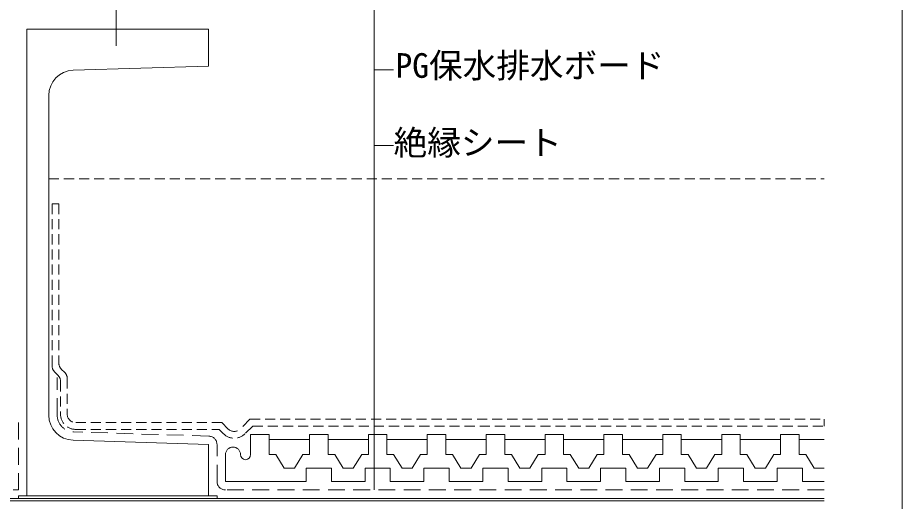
# Model space of a CAD drawing. Units: millimetres, scale not verified. Extents: x -675 to 675, y -471 to 460.
# Drawn here: x 149 to 675, y -183 to 104 of the extents above; entities that cross this region are included whole.
import ezdxf
from ezdxf.enums import TextEntityAlignment as Align

# ---------------------------------------------------------------- set-up
doc = ezdxf.new("R2010")
doc.units = ezdxf.units.MM
doc.header["$LTSCALE"] = 5
doc.linetypes.add('DASHED1', pattern=[1.8, 1.2, -0.6])
doc.linetypes.add('DASHED2', pattern=[3, 2, -1])
for name, color, linetype, lineweight in [('1-3_断熱材', 7, 'Continuous', 9), ('1-4_リベットルーフ', 3, 'Continuous', 9), ('1-5_ＦＬ鋼板・ディスク', 5, 'DASHED1', 9), ('1-7_設備', 7, 'Continuous', 9), ('1-9_下地鋼板', 2, 'Continuous', 9), ('1-A_元図・躯体', 7, 'Continuous', 9), ('E-0', 7, 'Continuous', 9), ('F-F', 7, 'Continuous', 9)]:
    doc.layers.add(name, color=color, linetype=linetype, lineweight=lineweight)
doc.styles.add('ＭＳ ゴシック', font='')
doc.styles.get('ＭＳ ゴシック').set_extended_font_data('MS Gothic')

msp = doc.modelspace()

# ---------------------------------------------------------------- linework, layer by layer
at = {"layer": '1-3_断熱材', "color": 1, "linetype": 'DASHED2'}
for p, q in [((172.63, -132.156), (172.63, -109.834)), ((149.63, -176.69), (149.63, -132.194)), ((262.788, -144.693), (182.314, -142.151)), ((267.63, -171.69), (267.63, -149.69)), ((628.63, -176.69), (272.63, -176.69))]:
    msp.add_line(p, q, dxfattribs=at)
msp.add_lwpolyline([(-262.87, -132.194), (-262.87, -175.19), (-215.061, -175.19), (-213.561, -176.69), (149.63, -176.69)], dxfattribs=at)
for centre, radius, start, end in [((182.63, -132.156), 10, 180, 268.191), ((262.63, -149.69), 5, 0, 88.191), ((272.63, -171.69), 5, 180, 270)]:
    msp.add_arc(centre, radius, start, end, dxfattribs=at)
at = {"layer": '1-4_リベットルーフ'}
for p, q in [((-215.425, -183.19), (628.63, -183.19)), ((-214.804, -181.69), (628.63, -181.69)), ((149.63, -180.19), (267.63, -180.19)), ((149.63, -180.19), (149.63, -181.69)), ((267.63, -180.19), (267.63, -181.69))]:
    msp.add_line(p, q, dxfattribs=at)
at = {"layer": '1-5_ＦＬ鋼板・ディスク'}
for p, q in [((169.63, -6.69), (169.63, -102.984)), ((169.63, -6.69), (173.63, -6.69)), ((173.63, -6.69), (173.63, -101.327)), ((175.094, -104.862), (177.165, -106.933)), ((171.094, -106.519), (173.165, -108.59)), ((174.63, -112.126), (174.63, -131.69)), ((178.63, -110.469), (178.63, -131.69)), ((183.63, -136.69), (270.576, -136.69)), ((270.576, -136.69), (274.348, -140.462)), ((287.191, -134.69), (281.419, -140.462)), ((183.63, -140.69), (268.919, -140.69)), ((268.919, -140.69), (271.52, -143.291)), ((288.848, -138.69), (284.247, -143.291)), ((288.848, -138.69), (628.63, -138.69))]:
    msp.add_line(p, q, dxfattribs=at)
msp.add_lwpolyline([(287.191, -134.69), (628.63, -134.69), (628.63, -138.69)], dxfattribs=at)
for centre, radius, start, end in [((174.63, -102.984), 5, 180, 225), ((178.63, -101.327), 5, 180, 225), ((169.63, -112.126), 5, 0, 45), ((173.63, -110.469), 5, 0, 45), ((183.63, -131.69), 9, 180, 270), ((183.63, -131.69), 5, 180, 270), ((277.883, -136.927), 5, 225, 315), ((277.883, -136.927), 9, 225, 315)]:
    msp.add_arc(centre, radius, start, end, dxfattribs=at)
at = {"layer": '1-7_設備'}
for p, q in [((154.63, 97.31), (154.63, -180.19)), ((262.63, 97.31), (154.63, 97.31)), ((167.63, 57.776), (167.63, -132.156)), ((262.63, -149.69), (182.156, -147.149))]:
    msp.add_line(p, q, dxfattribs=at)
for points in [[(262.63, 97.31), (262.63, 75.31), (182.156, 72.768)], [(262.63, -149.69), (262.63, -180.19), (154.63, -180.19)]]:
    msp.add_lwpolyline(points, dxfattribs=at)
for centre, start, end in [((182.63, 57.776), 91.809, 180), ((182.63, -132.156), 180, 268.191)]:
    msp.add_arc(centre, 15, start, end, dxfattribs=at)
at = {"layer": '1-9_下地鋼板'}
for p, q in [((287.63, -143.69), (298.63, -143.69)), ((287.63, -155.69), (287.63, -143.69)), ((298.63, -155.69), (298.63, -143.69)), ((298.63, -146.69), (322.63, -146.69)), ((333.63, -143.69), (322.63, -143.69)), ((322.63, -155.69), (322.63, -143.69)), ((333.63, -155.69), (333.63, -143.69)), ((333.63, -146.69), (357.63, -146.69)), ((357.63, -143.69), (368.63, -143.69)), ((357.63, -155.69), (357.63, -143.69)), ((368.63, -155.69), (368.63, -143.69)), ((368.63, -146.69), (392.63, -146.69)), ((392.63, -143.69), (403.63, -143.69)), ((392.63, -155.69), (392.63, -143.69)), ((403.63, -155.69), (403.63, -143.69)), ((403.63, -146.69), (427.63, -146.69)), ((427.63, -143.69), (438.63, -143.69)), ((427.63, -155.69), (427.63, -143.69)), ((438.63, -155.69), (438.63, -143.69)), ((438.63, -146.69), (462.63, -146.69)), ((462.63, -143.69), (473.63, -143.69)), ((462.63, -155.69), (462.63, -143.69)), ((473.63, -155.69), (473.63, -143.69)), ((473.63, -146.69), (497.63, -146.69)), ((497.63, -143.69), (508.63, -143.69)), ((497.63, -155.69), (497.63, -143.69)), ((508.63, -155.69), (508.63, -143.69)), ((508.63, -146.69), (532.63, -146.69)), ((532.63, -143.69), (543.63, -143.69)), ((532.63, -155.69), (532.63, -143.69)), ((543.63, -155.69), (543.63, -143.69)), ((543.63, -146.69), (567.63, -146.69)), ((567.63, -143.69), (578.63, -143.69)), ((567.63, -155.69), (567.63, -143.69)), ((578.63, -155.69), (578.63, -143.69)), ((578.63, -146.69), (602.63, -146.69)), ((602.63, -143.69), (613.63, -143.69)), ((602.63, -155.69), (602.63, -143.69)), ((613.63, -155.69), (613.63, -143.69)), ((613.63, -146.69), (628.63, -146.69)), ((272.63, -171.69), (272.63, -155.69)), ((298.63, -155.69), (302.63, -155.69)), ((302.63, -155.69), (307.63, -163.69)), ((318.63, -155.69), (313.63, -163.69)), ((322.63, -155.69), (318.63, -155.69)), ((353.63, -155.69), (348.63, -163.69)), ((357.63, -155.69), (353.63, -155.69)), ((368.63, -155.69), (372.63, -155.69)), ((372.63, -155.69), (377.63, -163.69)), ((388.63, -155.69), (383.63, -163.69)), ((392.63, -155.69), (388.63, -155.69)), ((403.63, -155.69), (407.63, -155.69)), ((407.63, -155.69), (412.63, -163.69)), ((423.63, -155.69), (418.63, -163.69)), ((427.63, -155.69), (423.63, -155.69)), ((438.63, -155.69), (442.63, -155.69)), ((442.63, -155.69), (447.63, -163.69)), ((458.63, -155.69), (453.63, -163.69)), ((462.63, -155.69), (458.63, -155.69)), ((473.63, -155.69), (477.63, -155.69)), ((477.63, -155.69), (482.63, -163.69)), ((493.63, -155.69), (488.63, -163.69)), ((497.63, -155.69), (493.63, -155.69)), ((508.63, -155.69), (512.63, -155.69)), ((512.63, -155.69), (517.63, -163.69)), ((528.63, -155.69), (523.63, -163.69)), ((532.63, -155.69), (528.63, -155.69)), ((543.63, -155.69), (547.63, -155.69)), ((547.63, -155.69), (552.63, -163.69)), ((563.63, -155.69), (558.63, -163.69)), ((567.63, -155.69), (563.63, -155.69)), ((578.63, -155.69), (582.63, -155.69)), ((582.63, -155.69), (587.63, -163.69)), ((598.63, -155.69), (593.63, -163.69)), ((602.63, -155.69), (598.63, -155.69)), ((613.63, -155.69), (617.63, -155.69)), ((617.63, -155.69), (622.63, -163.69)), ((313.63, -163.69), (307.63, -163.69)), ((320.63, -163.69), (335.63, -163.69)), ((320.63, -171.69), (320.63, -163.69)), ((335.63, -171.69), (335.63, -163.69)), ((348.63, -163.69), (342.63, -163.69)), ((370.63, -171.69), (370.63, -163.69)), ((383.63, -163.69), (377.63, -163.69)), ((405.63, -171.69), (405.63, -163.69)), ((418.63, -163.69), (412.63, -163.69)), ((440.63, -171.69), (440.63, -163.69)), ((453.63, -163.69), (447.63, -163.69)), ((475.63, -171.69), (475.63, -163.69)), ((488.63, -163.69), (482.63, -163.69)), ((510.63, -171.69), (510.63, -163.69)), ((523.63, -163.69), (517.63, -163.69)), ((545.63, -171.69), (545.63, -163.69)), ((558.63, -163.69), (552.63, -163.69)), ((580.63, -171.69), (580.63, -163.69)), ((593.63, -163.69), (587.63, -163.69)), ((615.63, -171.69), (615.63, -163.69)), ((628.63, -163.69), (622.63, -163.69)), ((272.63, -171.69), (320.63, -171.69)), ((335.63, -171.69), (355.63, -171.69)), ((615.63, -171.69), (628.63, -171.69))]:
    msp.add_line(p, q, dxfattribs=at)
for points in [[(333.63, -155.69), (337.63, -155.69), (342.63, -163.69)], [(355.63, -171.69), (355.63, -163.69), (370.63, -163.69)], [(370.63, -171.69), (390.63, -171.69), (390.63, -163.69), (405.63, -163.69)], [(405.63, -171.69), (425.63, -171.69), (425.63, -163.69), (440.63, -163.69)], [(440.63, -171.69), (460.63, -171.69), (460.63, -163.69), (475.63, -163.69)], [(475.63, -171.69), (495.63, -171.69), (495.63, -163.69), (510.63, -163.69)], [(510.63, -171.69), (530.63, -171.69), (530.63, -163.69), (545.63, -163.69)], [(545.63, -171.69), (565.63, -171.69), (565.63, -163.69), (580.63, -163.69)], [(580.63, -171.69), (600.63, -171.69), (600.63, -163.69), (615.63, -163.69)]]:
    msp.add_lwpolyline(points, dxfattribs=at)
for centre, radius, start, end in [((277.13, -155.69), 4.5, 0, 180), ((284.63, -155.69), 3, 180, 0)]:
    msp.add_arc(centre, radius, start, end, dxfattribs=at)
at = {"layer": '1-A_元図・躯体', "linetype": 'DASHED1'}
msp.add_line((167.63, 8.31), (628.63, 8.31), dxfattribs=at)
at = {"layer": 'E-0'}
for p, q in [((361.033, 163.019), (361.033, -176.69)), ((361.033, 73.019), (372.58, 73.019)), ((361.033, 28.019), (372.58, 28.019))]:
    msp.add_line(p, q, dxfattribs=at)
msp.add_lwpolyline([(230.93, 203.61), (207.77, 203.61), (207.77, 87.306)], dxfattribs=at)
at = {"layer": 'F-F'}
msp.add_lwpolyline([(-675, 460), (675, 460), (675, -440), (-675, -440)], dxfattribs=at)

# ---------------------------------------------------------------- texts
at = {"layer": 'E-0', "style": 'ＭＳ ゴシック'}
for s, p in [('PG保水排水ボード', (373.691, 63.912)), ('絶縁シート', (372.6, 18.094))]:
    msp.add_text(s, height=14.66, dxfattribs=at).set_placement(p, align=Align.BOTTOM_LEFT)

doc.saveas('drawing.dxf')
